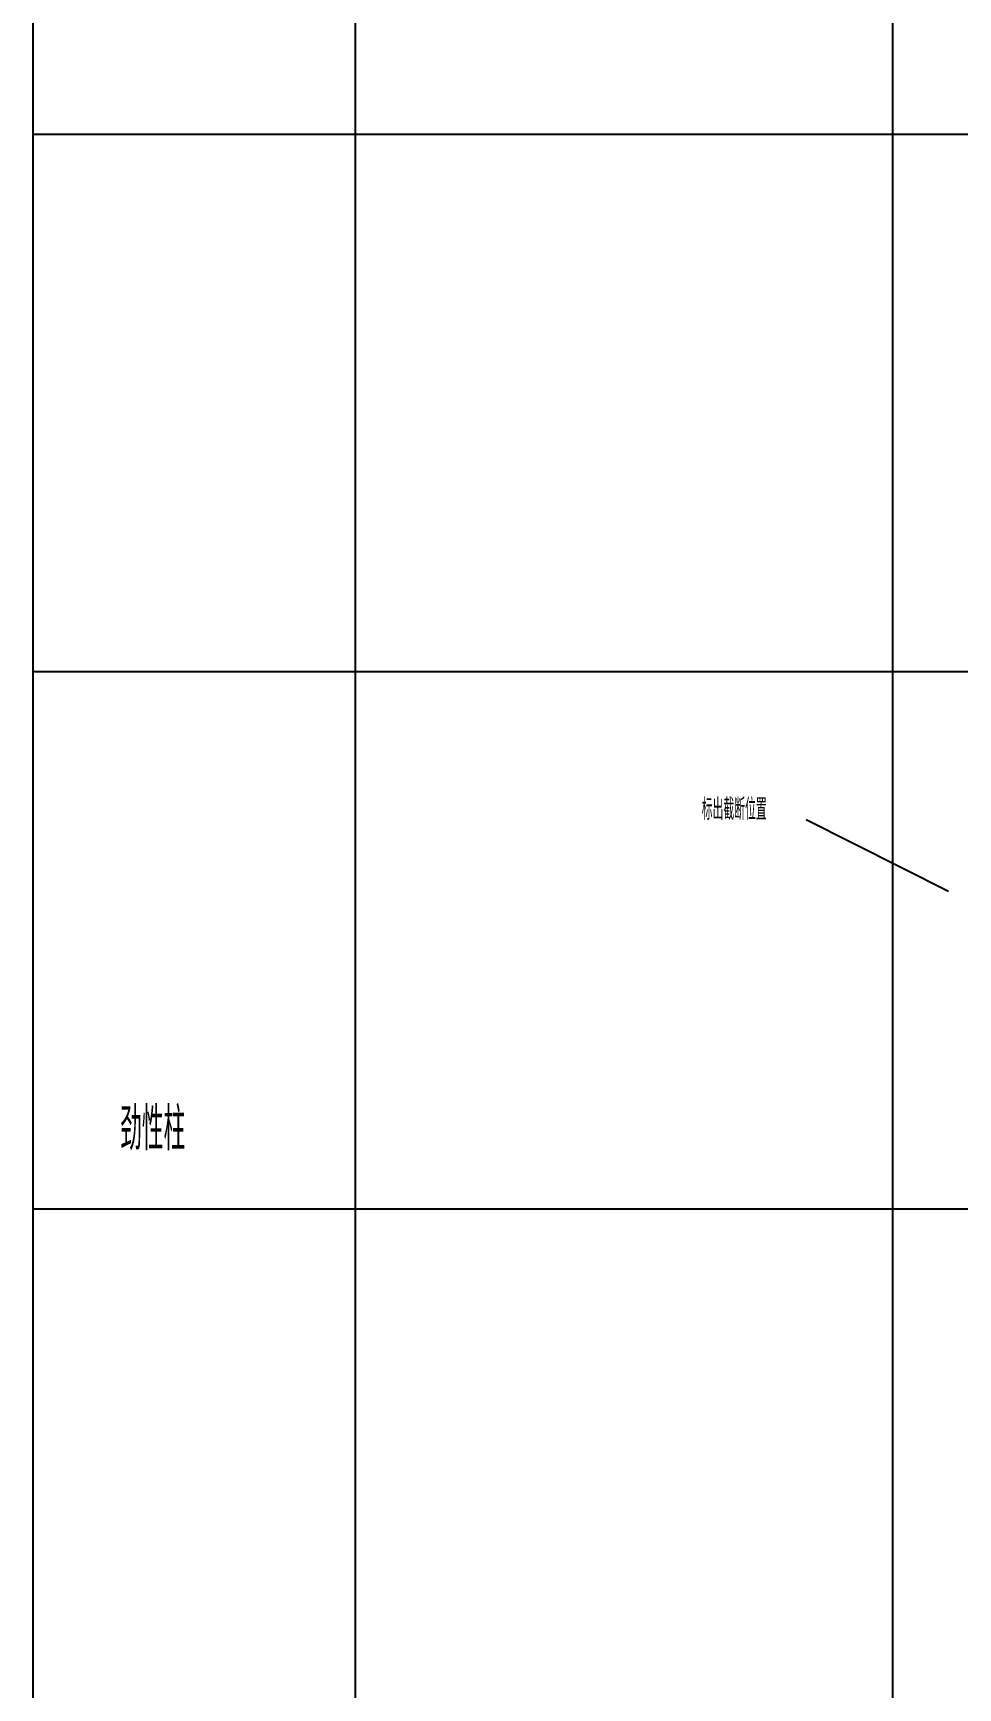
# Model space of a CAD drawing. Extents: x -469675 to 2400000, y -476501 to 2085364.
# Drawn here: x 580000 to 588606, y 360540 to 375942 of the extents above; entities that cross this region are included whole.
import ezdxf

# ---------------------------------------------------------------- set-up
doc = ezdxf.new("R2010")
doc.units = 0
doc.header["$LTSCALE"] = 1000
doc.header["$MEASUREMENT"] = 0
doc.layers.add('C-注释', color=30, linetype='CONTINUOUS', plot=False)
doc.styles.add('GBSTYLE', font='gbxwxt.shx', dxfattribs={"width": 0.7, "bigfont": 'gbhzfs.shx'})

msp = doc.modelspace()

# ---------------------------------------------------------------- linework, layer by layer
at = {"layer": 'C-注释', "ltscale": 0.25}
for p, q in [((583000, 345000), (583000, 400000)), ((588000, 345000), (588000, 400000)), ((580000, 375000), (618000, 375000)), ((580000, 370000), (618000, 370000)), ((580000, 365000), (618000, 365000))]:
    msp.add_line(p, q, dxfattribs=at)
at = {"layer": 'C-注释'}
msp.add_line((587195.7844, 368623.8156), (588518.5227, 367954.4121), dxfattribs=at)
at = {"layer": 'C-注释', "ltscale": 0.25}
msp.add_lwpolyline([(580000, 400000), (618000, 400000), (618000, 345000), (580000, 345000)], close=True, dxfattribs=at)

# ---------------------------------------------------------------- texts
at = {"layer": 'C-注释', "style": 'GBSTYLE', "width": 0.7}
msp.add_text('标出截断位置', height=200, rotation=0.00000003, dxfattribs=at).set_placement((586222.0659, 368617.8474))
at = {"layer": 'C-注释', "ltscale": 0.25, "style": 'GBSTYLE', "width": 0.7}
msp.add_text('劲性柱', height=400, rotation=0.00000003, dxfattribs=at).set_placement((580810.6774, 365543.6055))

doc.saveas('drawing.dxf')
